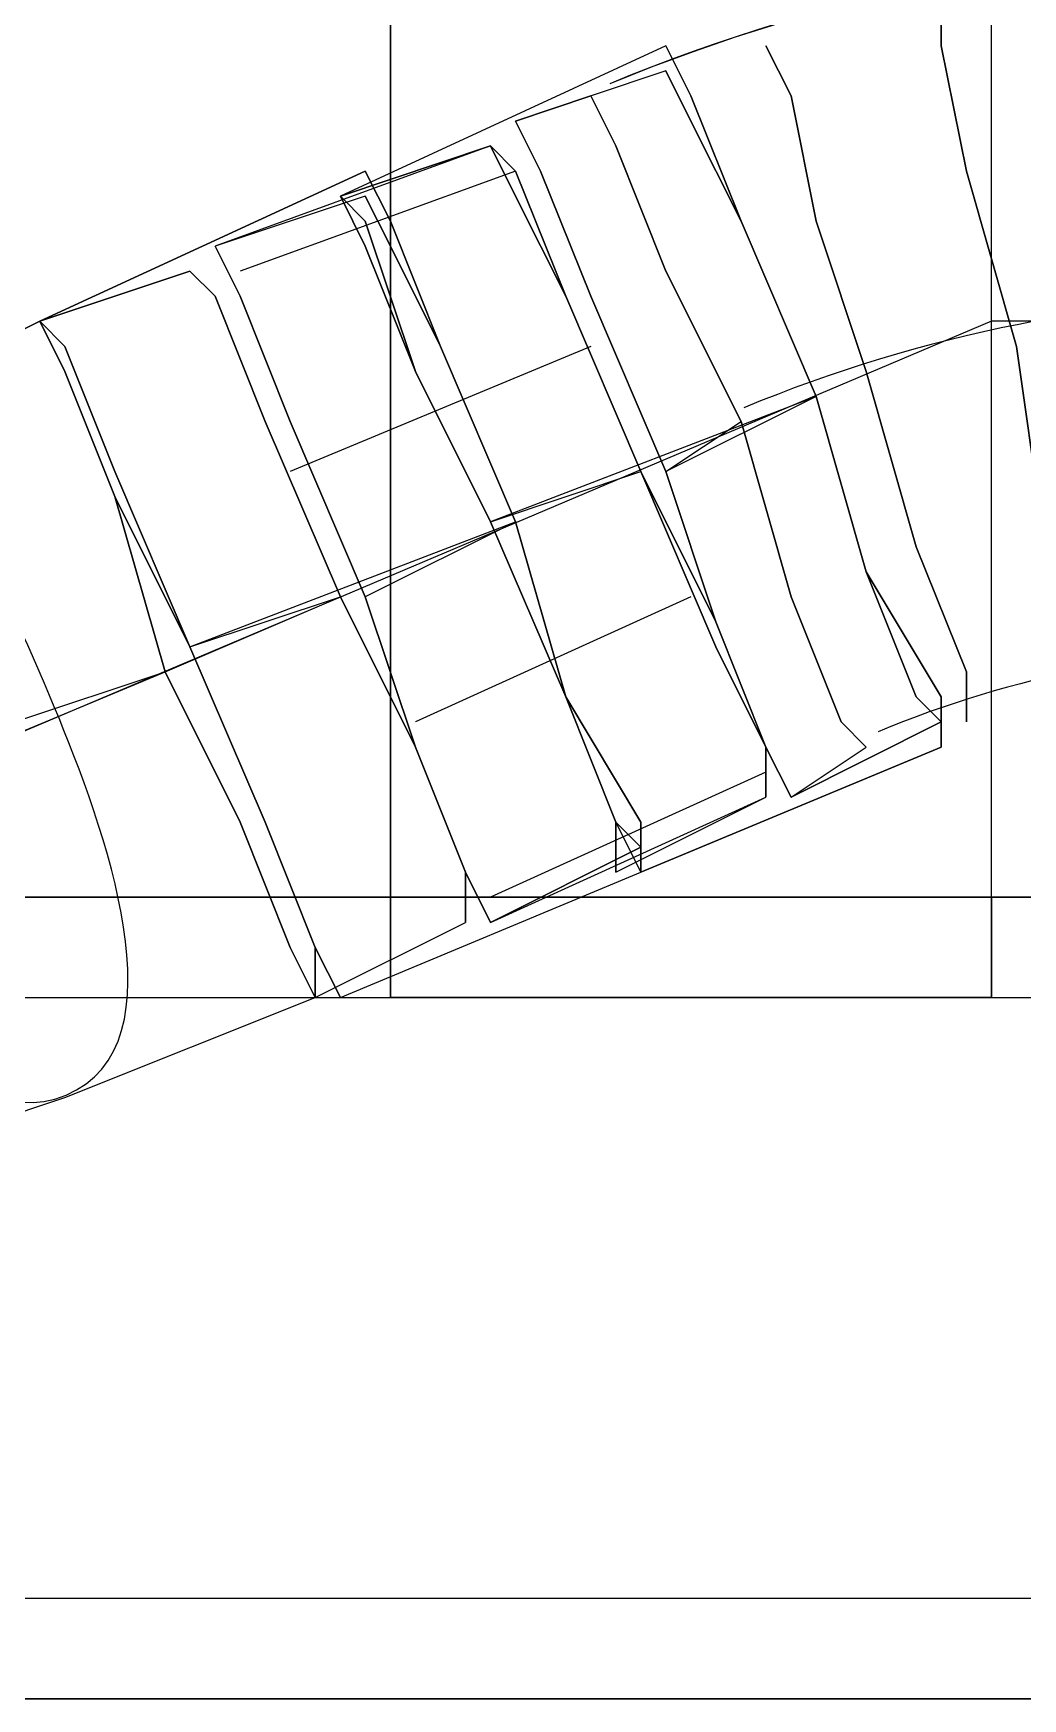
# Model space of a CAD drawing. Header units: metres. Extents: x 114 to 218, y 8 to 180.
# Drawn here: x 181.905 to 182.513, y 75.381 to 76.404 of the extents above; entities that cross this region are included whole.
import ezdxf

# ---------------------------------------------------------------- set-up
doc = ezdxf.new("R2010")
doc.units = ezdxf.units.M
doc.header["$MEASUREMENT"] = 0
for name, color, linetype in [('_Route', 7, 'Continuous'), ('A-2D-I-WALL', 7, 'Continuous'), ('A-3D-I-WALL', 7, 'Continuous'), ('PL-VA-Connector', 7, 'Continuous'), ('PL-VA-Fitting', 7, 'Continuous'), ('PL-VA-Pipe', 7, 'Continuous')]:
    doc.layers.add(name, color=color, linetype=linetype)

msp = doc.modelspace()

# ---------------------------------------------------------------- linework, layer by layer
at = {"layer": '_Route', "color": 4, "true_color": 0x00ffff}
msp.add_lwpolyline([(199.3061, 77.6572), (197.8756, 76.2267), (182.4939, 76.2267), (181.5863, 75.8421)], dxfattribs=at)
msp.add_lwpolyline([(199.3061, 77.6572), (197.8756, 76.2267), (182.4939, 76.2267), (181.5863, 75.8421)], dxfattribs=at)
at = {"layer": 'A-2D-I-WALL', "color": 9, "true_color": 0xbababa}
for points in [[(182.4939, 75.8114), (182.4939, 98.4379)], [(182.1247, 98.3148), (182.1247, 75.8729)], [(182.1247, 75.8729), (181.0326, 75.8729)], [(182.1247, 75.8729), (182.1247, 75.8114)], [(182.4939, 75.8729), (182.5554, 75.8729)], [(183.5398, 75.4422), (174.4031, 75.4422), (174.4031, 75.8114), (188.8004, 75.8114)], [(174.3416, 75.3807), (183.4783, 75.3807)]]:
    msp.add_lwpolyline(points, dxfattribs=at)
at = {"layer": 'A-3D-I-WALL', "color": 42, "true_color": 0xdda500}
for points in [[(182.1247, 98.3148), (182.1247, 75.8729), (182.1247, 75.8114), (182.4939, 75.8114), (182.4939, 75.8729), (182.4939, 85.7326), (182.4939, 86.1018), (182.4939, 89.7934), (182.4939, 90.3932), (182.4939, 94.0541), (182.4939, 94.654), (182.4939, 98.3148), (182.4939, 98.3764), (182.4939, 98.4379), (182.1247, 98.4379), (182.1247, 98.3764), (182.1247, 98.3148)], [(182.1247, 98.3148), (182.1247, 75.8729), (182.5554, 75.8729), (182.5554, 85.6711), (182.5554, 86.1633), (182.5554, 89.7318), (182.5554, 90.4548), (182.5554, 93.9926), (182.5554, 94.7155), (182.5554, 98.3148), (182.1247, 98.3148), (182.5554, 98.3148), (182.5554, 94.7155), (182.5554, 93.9926), (182.5554, 90.4548), (182.5554, 89.7318), (182.5554, 86.1633), (182.5554, 85.6711), (182.5554, 75.8729), (182.1247, 75.8729), (182.1247, 98.3148)], [(182.4939, 75.8729), (182.5554, 75.8729), (182.5554, 85.6711), (182.5554, 85.7326), (182.4939, 85.7326)], [(188.8619, 75.3807), (188.8619, 75.8729), (182.5554, 75.8729), (182.1247, 75.8729), (181.0326, 75.8729), (180.6019, 75.8729), (174.3416, 75.8729), (174.3416, 75.3807), (174.3416, 75.4422), (174.3416, 75.8114), (174.3416, 75.8729), (180.6019, 75.8729), (181.0326, 75.8729), (182.1247, 75.8729), (182.5554, 75.8729), (188.8619, 75.8729), (188.8619, 75.8114), (188.8619, 75.4422), (188.8619, 75.3807)], [(181.0326, 75.8729), (181.0326, 75.8114), (182.1247, 75.8114), (182.1247, 75.8729), (181.0326, 75.8729)], [(182.1247, 75.8729), (182.1247, 75.8729)], [(182.1247, 75.8729), (182.1247, 75.8729)], [(182.1247, 75.8729), (182.1247, 75.8729)], [(182.1247, 75.8729), (182.1247, 75.8729)], [(182.1247, 75.8729), (182.1247, 75.8729)], [(182.4939, 75.8729), (182.4939, 75.8114), (188.8004, 75.8114), (188.8619, 75.8114), (188.8619, 75.8729), (182.5554, 75.8729), (182.4939, 75.8729)], [(182.4939, 75.8729), (182.4939, 75.8729)], [(182.4939, 75.8729), (182.4939, 75.8729)], [(183.5398, 75.4422), (174.4031, 75.4422), (174.4031, 75.8114), (174.3416, 75.8114), (174.3416, 75.4422), (174.3416, 75.3807), (183.4783, 75.3807), (183.5398, 75.3807), (183.5398, 75.4422)], [(182.4939, 75.8114), (182.1247, 75.8114)], [(182.1247, 75.8114), (182.1247, 75.8114)], [(182.1247, 75.8114), (182.1247, 75.8114)], [(182.4939, 75.8114), (182.4939, 75.8114)], [(182.4939, 75.8114), (182.4939, 75.8114)], [(174.3416, 75.3807), (183.4783, 75.3807), (183.9705, 75.3807), (188.8619, 75.3807), (183.9705, 75.3807), (183.4783, 75.3807), (174.3416, 75.3807)]]:
    msp.add_lwpolyline(points, dxfattribs=at)
at = {"layer": 'PL-VA-Connector', "color": 171, "true_color": 0x7f7fff}
for points in [[(182.2939, 76.3959), (182.094, 76.3036)], [(182.2939, 76.3959), (182.094, 76.3036)], [(182.2939, 76.3959), (182.094, 76.3036)], [(182.2939, 76.3959), (182.094, 76.3036)], [(182.4631, 75.9652), (182.4631, 75.996), (182.417, 76.0729), (182.3862, 76.1805), (182.3401, 76.2882), (182.3093, 76.3651), (182.2939, 76.3959), (182.3093, 76.3651), (182.3401, 76.2882), (182.3862, 76.1805), (182.417, 76.0729), (182.4631, 75.996), (182.4631, 75.9652)], [(182.4631, 75.9652), (182.4631, 75.996), (182.417, 76.0729), (182.3862, 76.1805), (182.3401, 76.2882), (182.3093, 76.3651), (182.2939, 76.3959), (182.3093, 76.3651), (182.3401, 76.2882), (182.3862, 76.1805), (182.417, 76.0729), (182.4631, 75.996), (182.4631, 75.9652)], [(182.2939, 76.3805), (182.2016, 76.3497)], [(182.2939, 76.3805), (182.2016, 76.3497)], [(182.2939, 76.3805), (182.2016, 76.3497)], [(182.2939, 76.3805), (182.2016, 76.3497)], [(182.4631, 75.9806), (182.4477, 75.996), (182.417, 76.0729), (182.3862, 76.1805), (182.3401, 76.2882), (182.3093, 76.3497), (182.2939, 76.3805), (182.3093, 76.3497), (182.3401, 76.2882), (182.3862, 76.1805), (182.417, 76.0729), (182.4477, 75.996), (182.4631, 75.9806)], [(182.4631, 75.9806), (182.4477, 75.996), (182.417, 76.0729), (182.3862, 76.1805), (182.3401, 76.2882), (182.3093, 76.3497), (182.2939, 76.3805), (182.3093, 76.3497), (182.3401, 76.2882), (182.3862, 76.1805), (182.417, 76.0729), (182.4477, 75.996), (182.4631, 75.9806)], [(182.2016, 76.3497), (182.217, 76.319), (182.2478, 76.2421), (182.2939, 76.1344), (182.3247, 76.0421), (182.3554, 75.9652), (182.3708, 75.9344), (182.3554, 75.9652), (182.3247, 76.0421), (182.2939, 76.1344), (182.2478, 76.2421), (182.217, 76.319), (182.2016, 76.3497)], [(182.2016, 76.3497), (182.217, 76.319), (182.2478, 76.2421), (182.2939, 76.1344), (182.3247, 76.0421), (182.3554, 75.9652), (182.3708, 75.9344), (182.3554, 75.9652), (182.3247, 76.0421), (182.2939, 76.1344), (182.2478, 76.2421), (182.217, 76.319), (182.2016, 76.3497)], [(182.094, 76.3036), (182.1862, 76.3344)], [(182.1862, 76.3344), (182.094, 76.3036)], [(182.094, 76.3036), (182.1862, 76.3344)], [(182.1862, 76.3344), (182.094, 76.3036)], [(182.3554, 75.9344), (182.3554, 75.9652), (182.3247, 76.0267), (182.2785, 76.1344), (182.2324, 76.2421), (182.2016, 76.319), (182.1862, 76.3344), (182.2016, 76.319), (182.2324, 76.2421), (182.2785, 76.1344), (182.3247, 76.0267), (182.3554, 75.9652), (182.3554, 75.9344)], [(182.1862, 76.3344), (182.1862, 76.3344)], [(182.3554, 75.9344), (182.3554, 75.9652), (182.3247, 76.0267), (182.2785, 76.1344), (182.2324, 76.2421), (182.2016, 76.319), (182.1862, 76.3344), (182.2016, 76.319), (182.2324, 76.2421), (182.2785, 76.1344), (182.3247, 76.0267), (182.3554, 75.9652), (182.3554, 75.9344)], [(182.1862, 76.3344), (182.1862, 76.3344)], [(181.9094, 76.2267), (182.1093, 76.319)], [(182.1093, 76.319), (181.9094, 76.2267)], [(181.9094, 76.2267), (182.1093, 76.319)], [(182.1093, 76.319), (181.9094, 76.2267)], [(182.2785, 75.8883), (182.2785, 75.9191), (182.2324, 75.996), (182.2016, 76.1036), (182.1555, 76.2113), (182.1247, 76.2882), (182.1093, 76.319), (182.1247, 76.2882), (182.1555, 76.2113), (182.2016, 76.1036), (182.2324, 75.996), (182.2785, 75.9191), (182.2785, 75.8883)], [(182.2785, 75.8883), (182.2785, 75.9191), (182.2324, 75.996), (182.2016, 76.1036), (182.1555, 76.2113), (182.1247, 76.2882), (182.1093, 76.319), (182.1247, 76.2882), (182.1555, 76.2113), (182.2016, 76.1036), (182.2324, 75.996), (182.2785, 75.9191), (182.2785, 75.8883)], [(182.1093, 76.3036), (182.017, 76.2728)], [(182.1093, 76.3036), (182.017, 76.2728)], [(182.1093, 76.3036), (182.017, 76.2728)], [(182.1093, 76.3036), (182.017, 76.2728)], [(182.094, 76.3036), (182.1093, 76.2728), (182.1401, 76.1959), (182.1862, 76.1036), (182.2324, 75.996), (182.2632, 75.9191), (182.2632, 75.8883), (182.2632, 75.9191), (182.2324, 75.996), (182.1862, 76.1036), (182.1401, 76.1959), (182.1093, 76.2728), (182.094, 76.3036), (182.1093, 76.2882), (182.1401, 76.1959), (182.1862, 76.1036), (182.2324, 75.996), (182.2632, 75.9191), (182.2785, 75.8883), (182.2632, 75.9191), (182.2324, 75.996), (182.1862, 76.1036), (182.1401, 76.1959), (182.1093, 76.2882), (182.094, 76.3036)], [(182.094, 76.3036), (182.094, 76.3036)], [(182.094, 76.3036), (182.1093, 76.2728), (182.1401, 76.1959), (182.1862, 76.1036), (182.2324, 75.996), (182.2632, 75.9191), (182.2632, 75.8883), (182.2632, 75.9191), (182.2324, 75.996), (182.1862, 76.1036), (182.1401, 76.1959), (182.1093, 76.2728), (182.094, 76.3036), (182.1093, 76.2882), (182.1401, 76.1959), (182.1862, 76.1036), (182.2324, 75.996), (182.2632, 75.9191), (182.2785, 75.8883), (182.2632, 75.9191), (182.2324, 75.996), (182.1862, 76.1036), (182.1401, 76.1959), (182.1093, 76.2882), (182.094, 76.3036)], [(182.094, 76.3036), (182.094, 76.3036)], [(182.2785, 75.9037), (182.2632, 75.9191), (182.2324, 75.996), (182.2016, 76.1036), (182.1555, 76.2113), (182.1247, 76.2728), (182.1093, 76.3036), (182.1247, 76.2728), (182.1555, 76.2113), (182.2016, 76.1036), (182.2324, 75.996), (182.2632, 75.9191), (182.2785, 75.9037)], [(182.2785, 75.9037), (182.2632, 75.9191), (182.2324, 75.996), (182.2016, 76.1036), (182.1555, 76.2113), (182.1247, 76.2728), (182.1093, 76.3036), (182.1247, 76.2728), (182.1555, 76.2113), (182.2016, 76.1036), (182.2324, 75.996), (182.2632, 75.9191), (182.2785, 75.9037)], [(182.017, 76.2728), (182.0324, 76.2421), (182.0632, 76.1652), (182.1093, 76.0575), (182.1401, 75.9652), (182.1709, 75.8883), (182.1862, 75.8575), (182.1709, 75.8883), (182.1401, 75.9652), (182.1093, 76.0575), (182.0632, 76.1652), (182.0324, 76.2421), (182.017, 76.2728)], [(182.017, 76.2728), (182.0324, 76.2421), (182.0632, 76.1652), (182.1093, 76.0575), (182.1401, 75.9652), (182.1709, 75.8883), (182.1862, 75.8575), (182.1709, 75.8883), (182.1401, 75.9652), (182.1093, 76.0575), (182.0632, 76.1652), (182.0324, 76.2421), (182.017, 76.2728)], [(181.9094, 76.2267), (182.0016, 76.2575)], [(182.0016, 76.2575), (181.9094, 76.2267)], [(181.9094, 76.2267), (182.0016, 76.2575)], [(182.0016, 76.2575), (181.9094, 76.2267)], [(182.1709, 75.8575), (182.1709, 75.8883), (182.1401, 75.9652), (182.094, 76.0575), (182.0478, 76.1652), (182.017, 76.2421), (182.0016, 76.2575), (182.017, 76.2421), (182.0478, 76.1652), (182.094, 76.0575), (182.1401, 75.9652), (182.1709, 75.8883), (182.1709, 75.8575)], [(182.0016, 76.2575), (182.0016, 76.2575)], [(182.1709, 75.8575), (182.1709, 75.8883), (182.1401, 75.9652), (182.094, 76.0575), (182.0478, 76.1652), (182.017, 76.2421), (182.0016, 76.2575), (182.017, 76.2421), (182.0478, 76.1652), (182.094, 76.0575), (182.1401, 75.9652), (182.1709, 75.8883), (182.1709, 75.8575)], [(182.0016, 76.2575), (182.0016, 76.2575)], [(181.9094, 76.2267), (181.9247, 76.1959), (181.9555, 76.119), (182.0016, 76.0267), (182.0478, 75.9191), (182.0786, 75.8421), (182.0786, 75.8114), (182.0786, 75.8421), (182.0478, 75.9191), (182.0016, 76.0267), (181.9555, 76.119), (181.9247, 76.1959), (181.9094, 76.2267), (181.9247, 76.2113), (181.9555, 76.1344), (182.0016, 76.0267), (182.0478, 75.9191), (182.0786, 75.8421), (182.094, 75.8114), (182.0786, 75.8421), (182.0478, 75.9191), (182.0016, 76.0267), (181.9555, 76.1344), (181.9247, 76.2113), (181.9094, 76.2267)], [(181.9094, 76.2267), (181.9094, 76.2267)], [(181.9094, 76.2267), (181.9247, 76.1959), (181.9555, 76.119), (182.0016, 76.0267), (182.0478, 75.9191), (182.0786, 75.8421), (182.0786, 75.8114), (182.0786, 75.8421), (182.0478, 75.9191), (182.0016, 76.0267), (181.9555, 76.119), (181.9247, 76.1959), (181.9094, 76.2267), (181.9247, 76.2113), (181.9555, 76.1344), (182.0016, 76.0267), (182.0478, 75.9191), (182.0786, 75.8421), (182.094, 75.8114), (182.0786, 75.8421), (182.0478, 75.9191), (182.0016, 76.0267), (181.9555, 76.1344), (181.9247, 76.2113), (181.9094, 76.2267)], [(181.9094, 76.2267), (181.9094, 76.2267)], [(182.3862, 76.1805), (182.1862, 76.1036)], [(182.3862, 76.1805), (182.1862, 76.1036)], [(182.3862, 76.1805), (182.1862, 76.1036)], [(182.3862, 76.1805), (182.1862, 76.1036)], [(182.3862, 76.1805), (182.2939, 76.1344)], [(182.3862, 76.1805), (182.2939, 76.1344)], [(182.3862, 76.1805), (182.2939, 76.1344)], [(182.3862, 76.1805), (182.2939, 76.1344)], [(182.1862, 76.1036), (182.2785, 76.1344)], [(182.1862, 76.1036), (182.2785, 76.1344)], [(182.1862, 76.1036), (182.2785, 76.1344)], [(182.1862, 76.1036), (182.2785, 76.1344)], [(182.0016, 76.0267), (182.2016, 76.1036)], [(182.0016, 76.0267), (182.2016, 76.1036)], [(182.0016, 76.0267), (182.2016, 76.1036)], [(182.0016, 76.0267), (182.2016, 76.1036)], [(182.2016, 76.1036), (182.1093, 76.0575)], [(182.2016, 76.1036), (182.1093, 76.0575)], [(182.2016, 76.1036), (182.1093, 76.0575)], [(182.2016, 76.1036), (182.1093, 76.0575)], [(182.0016, 76.0267), (182.094, 76.0575)], [(182.0016, 76.0267), (182.094, 76.0575)], [(182.0016, 76.0267), (182.094, 76.0575)], [(182.0016, 76.0267), (182.094, 76.0575)], [(182.4631, 75.9806), (182.3708, 75.9344)], [(182.3708, 75.9344), (182.4631, 75.9806)], [(182.4631, 75.9806), (182.3708, 75.9344)], [(182.3708, 75.9344), (182.4631, 75.9806)], [(182.4631, 75.9806), (182.4631, 75.9806)], [(182.4631, 75.9806), (182.4631, 75.9806)], [(182.4631, 75.9652), (182.2785, 75.8883)], [(182.2785, 75.8883), (182.4631, 75.9652)], [(182.4631, 75.9652), (182.2785, 75.8883)], [(182.2785, 75.8883), (182.4631, 75.9652)], [(182.4631, 75.9652), (182.4631, 75.9652)], [(182.4631, 75.9652), (182.4631, 75.9652)], [(182.2632, 75.8883), (182.3554, 75.9344)], [(182.2632, 75.8883), (182.3554, 75.9344)], [(182.2632, 75.8883), (182.3554, 75.9344)], [(182.2632, 75.8883), (182.3554, 75.9344)], [(182.3708, 75.9344), (182.3708, 75.9344)], [(182.3708, 75.9344), (182.3708, 75.9344)], [(182.2785, 75.9037), (182.1862, 75.8575)], [(182.1862, 75.8575), (182.2785, 75.9037)], [(182.2785, 75.9037), (182.1862, 75.8575)], [(182.1862, 75.8575), (182.2785, 75.9037)], [(182.2785, 75.9037), (182.2785, 75.9037)], [(182.2785, 75.9037), (182.2785, 75.9037)], [(182.094, 75.8114), (182.2785, 75.8883)], [(182.094, 75.8114), (182.2785, 75.8883)], [(182.094, 75.8114), (182.2785, 75.8883)], [(182.094, 75.8114), (182.2785, 75.8883)], [(182.2785, 75.8883), (182.2785, 75.8883)], [(182.2785, 75.8883), (182.2785, 75.8883)], [(182.0786, 75.8114), (182.1709, 75.8575)], [(182.0786, 75.8114), (182.1709, 75.8575)], [(182.0786, 75.8114), (182.1709, 75.8575)], [(182.0786, 75.8114), (182.1709, 75.8575)], [(182.1862, 75.8575), (182.1862, 75.8575)], [(182.1862, 75.8575), (182.1862, 75.8575)]]:
    msp.add_lwpolyline(points, dxfattribs=at)
at = {"layer": 'PL-VA-Fitting', "color": 171, "true_color": 0x7f7fff}
for points in [[(182.4631, 76.4267), (182.4631, 76.3959), (182.4785, 76.319), (182.5093, 76.2113), (182.5246, 76.1036), (182.54, 76.0267), (182.54, 75.996), (182.54, 76.0267), (182.5246, 76.1036), (182.5093, 76.2113), (182.4785, 76.319), (182.4631, 76.3959), (182.4631, 76.4267)], [(182.4631, 76.4267), (182.4631, 76.3959), (182.4785, 76.319), (182.5093, 76.2113), (182.5246, 76.1036), (182.54, 76.0267), (182.54, 75.996), (182.54, 76.0267), (182.5246, 76.1036), (182.5093, 76.2113), (182.4785, 76.319), (182.4631, 76.3959), (182.4631, 76.4267)], [(182.3554, 76.3959), (182.3708, 76.3651), (182.3862, 76.2882), (182.417, 76.1959), (182.4477, 76.0882), (182.4785, 76.0113), (182.4785, 75.9806), (182.4785, 76.0113), (182.4477, 76.0882), (182.417, 76.1959), (182.3862, 76.2882), (182.3708, 76.3651), (182.3554, 76.3959)], [(182.3554, 76.3959), (182.3708, 76.3651), (182.3862, 76.2882), (182.417, 76.1959), (182.4477, 76.0882), (182.4785, 76.0113), (182.4785, 75.9806), (182.4785, 76.0113), (182.4477, 76.0882), (182.417, 76.1959), (182.3862, 76.2882), (182.3708, 76.3651), (182.3554, 76.3959)], [(182.2016, 76.3497), (182.2478, 76.3651)], [(182.2478, 76.3651), (182.2016, 76.3497)], [(182.2016, 76.3497), (182.2478, 76.3651)], [(182.2478, 76.3651), (182.2016, 76.3497)], [(182.417, 75.9652), (182.4016, 75.9806), (182.3708, 76.0575), (182.3401, 76.1652), (182.2939, 76.2575), (182.2632, 76.3344), (182.2478, 76.3651), (182.2632, 76.3344), (182.2939, 76.2575), (182.3401, 76.1652), (182.3708, 76.0575), (182.4016, 75.9806), (182.417, 75.9652)], [(182.417, 75.9652), (182.4016, 75.9806), (182.3708, 76.0575), (182.3401, 76.1652), (182.2939, 76.2575), (182.2632, 76.3344), (182.2478, 76.3651), (182.2632, 76.3344), (182.2939, 76.2575), (182.3401, 76.1652), (182.3708, 76.0575), (182.4016, 75.9806), (182.417, 75.9652)], [(182.2016, 76.3497), (182.217, 76.319), (182.2478, 76.2421), (182.2939, 76.1344), (182.3247, 76.0421), (182.3554, 75.9652), (182.3708, 75.9344), (182.3554, 75.9652), (182.3247, 76.0421), (182.2939, 76.1344), (182.2478, 76.2421), (182.217, 76.319), (182.2016, 76.3497)], [(182.2016, 76.3497), (182.217, 76.319), (182.2478, 76.2421), (182.2939, 76.1344), (182.3247, 76.0421), (182.3554, 75.9652), (182.3708, 75.9344), (182.3554, 75.9652), (182.3247, 76.0421), (182.2939, 76.1344), (182.2478, 76.2421), (182.217, 76.319), (182.2016, 76.3497)], [(181.9094, 76.2267), (182.0016, 76.2575)], [(182.0016, 76.2575), (181.9094, 76.2267)], [(181.9094, 76.2267), (182.0016, 76.2575)], [(182.0016, 76.2575), (181.9094, 76.2267)], [(182.1709, 75.8575), (182.1709, 75.8883), (182.1401, 75.9652), (182.094, 76.0575), (182.0478, 76.1652), (182.017, 76.2421), (182.0016, 76.2575), (182.017, 76.2421), (182.0478, 76.1652), (182.094, 76.0575), (182.1401, 75.9652), (182.1709, 75.8883), (182.1709, 75.8575)], [(182.1709, 75.8575), (182.1709, 75.8883), (182.1401, 75.9652), (182.094, 76.0575), (182.0478, 76.1652), (182.017, 76.2421), (182.0016, 76.2575), (182.017, 76.2421), (182.0478, 76.1652), (182.094, 76.0575), (182.1401, 75.9652), (182.1709, 75.8883), (182.1709, 75.8575)], [(181.4941, 76.0575), (181.5248, 76.0575), (181.6171, 76.1036), (181.7556, 76.1498), (181.9094, 76.2267)], [(181.9094, 76.2267), (181.7556, 76.1498), (181.6171, 76.1036), (181.5248, 76.0575), (181.4941, 76.0575)], [(181.4941, 76.0575), (181.5248, 76.0575), (181.6171, 76.1036), (181.7556, 76.1498), (181.9094, 76.2267)], [(181.9094, 76.2267), (181.7556, 76.1498), (181.6171, 76.1036), (181.5248, 76.0575), (181.4941, 76.0575)], [(182.0786, 75.8114), (182.0632, 75.8421), (182.0324, 75.9191), (181.9863, 76.0113), (181.9555, 76.119), (181.9247, 76.1959), (181.9094, 76.2267), (181.9247, 76.1959), (181.9555, 76.119), (181.9863, 76.0113), (182.0324, 75.9191), (182.0632, 75.8421), (182.0786, 75.8114)], [(181.9094, 76.2267), (181.9247, 76.1959), (181.9555, 76.119), (181.9863, 76.0113), (182.0324, 75.9191), (182.0632, 75.8421), (182.0786, 75.8114), (182.0632, 75.8421), (182.0324, 75.9191), (181.9863, 76.0113), (181.9555, 76.119), (181.9247, 76.1959), (181.9094, 76.2267)], [(182.0786, 75.8114), (182.0632, 75.8421), (182.0324, 75.9191), (181.9863, 76.0113), (181.9555, 76.119), (181.9247, 76.1959), (181.9094, 76.2267), (181.9247, 76.1959), (181.9555, 76.119), (181.9863, 76.0113), (182.0324, 75.9191), (182.0632, 75.8421), (182.0786, 75.8114)], [(181.9094, 76.2267), (181.9247, 76.1959), (181.9555, 76.119), (181.9863, 76.0113), (182.0324, 75.9191), (182.0632, 75.8421), (182.0786, 75.8114), (182.0632, 75.8421), (182.0324, 75.9191), (181.9863, 76.0113), (181.9555, 76.119), (181.9247, 76.1959), (181.9094, 76.2267)], [(182.4939, 76.2267), (182.4939, 76.2267)], [(182.4939, 76.2267), (182.4939, 76.2267)], [(182.2939, 76.1344), (182.3401, 76.1652)], [(182.2939, 76.1344), (182.3401, 76.1652)], [(182.2939, 76.1344), (182.3401, 76.1652)], [(182.2939, 76.1344), (182.3401, 76.1652)], [(181.9863, 76.0113), (182.094, 76.0575)], [(181.9863, 76.0113), (182.094, 76.0575)], [(181.9863, 76.0113), (182.094, 76.0575)], [(181.9863, 76.0113), (182.094, 76.0575)], [(182.094, 76.0575), (182.094, 76.0575)], [(182.094, 76.0575), (182.094, 76.0575)], [(181.3864, 75.7652), (181.4172, 75.7806), (181.4941, 75.8114), (181.6325, 75.8729), (181.8017, 75.9344), (181.9863, 76.0113)], [(181.3864, 75.7652), (181.4172, 75.7806), (181.4941, 75.8114), (181.6325, 75.8729), (181.8017, 75.9344), (181.9863, 76.0113)], [(181.7863, 75.9344), (181.8171, 75.9498), (181.894, 75.9806), (181.9863, 76.0113)], [(181.7863, 75.9344), (181.8171, 75.9498), (181.894, 75.9806), (181.9863, 76.0113)], [(181.9863, 76.0113), (181.9863, 76.0113)], [(181.9863, 76.0113), (181.9863, 76.0113)], [(182.3708, 75.9344), (182.417, 75.9652)], [(182.3708, 75.9344), (182.417, 75.9652)], [(182.3708, 75.9344), (182.417, 75.9652)], [(182.3708, 75.9344), (182.417, 75.9652)], [(182.417, 75.9652), (182.417, 75.9652)], [(182.417, 75.9652), (182.417, 75.9652)], [(182.3708, 75.9344), (182.3708, 75.9344)], [(182.3708, 75.9344), (182.3708, 75.9344)], [(182.0786, 75.8114), (182.1709, 75.8575)], [(182.0786, 75.8114), (182.1709, 75.8575)], [(182.0786, 75.8114), (182.1709, 75.8575)], [(182.0786, 75.8114), (182.1709, 75.8575)], [(181.6633, 75.6422), (181.694, 75.6576), (181.7863, 75.7037), (181.9247, 75.7499), (182.0786, 75.8114)], [(181.6633, 75.6422), (181.694, 75.6576), (181.7863, 75.7037), (181.9247, 75.7499), (182.0786, 75.8114)], [(181.6633, 75.6422), (181.694, 75.6576), (181.7863, 75.7037), (181.9247, 75.7499), (182.0786, 75.8114)], [(181.6633, 75.6422), (181.694, 75.6576), (181.7863, 75.7037), (181.9247, 75.7499), (182.0786, 75.8114)]]:
    msp.add_lwpolyline(points, dxfattribs=at)
for centre, radius, start, end in [((182.6862, 75.3422), 1.1153, 90, 112.4982), ((182.6862, 75.342), 1.1154, 90, 112.4954), ((182.6862, 75.3422), 1.1153, 90, 112.4982), ((182.6862, 75.342), 1.1154, 90, 112.4954), ((182.6862, 75.3423), 0.8998, 90, 112.5015), ((182.6862, 75.3423), 0.8998, 90, 112.5015), ((182.6862, 75.3423), 0.8998, 90, 112.5015), ((182.6862, 75.3423), 0.8998, 90, 112.5015), ((182.6861, 75.3425), 0.6842, 89.9951, 112.5031), ((182.6861, 75.3425), 0.6842, 89.9951, 112.5031), ((182.6861, 75.3425), 0.6842, 89.9951, 112.5031), ((182.6861, 75.3425), 0.6842, 89.9951, 112.5031)]:
    msp.add_arc(centre, radius, start, end, dxfattribs=at)
for points, start_tangent, end_tangent in [([(181.9183, 75.9899), (181.7548, 76.1636)], (-0.38264, 0.923898), (-0.9238, -0.382876)), ([(181.9183, 75.9899), (181.7548, 76.1636)], (-0.38264, 0.923898), (-0.9238, -0.382876)), ([(181.9255, 75.7514), (181.9183, 75.9899)], (0.923915, 0.382597), (-0.382662, 0.923888)), ([(181.9255, 75.7514), (181.9183, 75.9899)], (0.923915, 0.382597), (-0.382662, 0.923888)), ([(181.762, 75.9251), (181.9255, 75.7514)], (0.382556, -0.923932), (0.923905, 0.382621)), ([(181.762, 75.9251), (181.9255, 75.7514)], (0.382556, -0.923932), (0.923905, 0.382621))]:
    msp.add_spline(points, degree=3, dxfattribs=dict(at, start_tangent=start_tangent, end_tangent=end_tangent))
at = {"layer": 'PL-VA-Pipe', "color": 171, "true_color": 0x7f7fff}
for points in [[(182.1862, 76.3344), (182.017, 76.2728)], [(182.1862, 76.3344), (182.017, 76.2728)], [(182.3554, 75.9344), (182.3554, 75.9652), (182.3247, 76.0421), (182.2785, 76.1344), (182.2324, 76.2421), (182.2016, 76.3036), (182.1862, 76.3344), (182.2016, 76.3036), (182.2324, 76.2421), (182.2785, 76.1344), (182.3247, 76.0421), (182.3554, 75.9652), (182.3554, 75.9344)], [(182.3554, 75.9344), (182.3554, 75.9652), (182.3247, 76.0421), (182.2785, 76.1344), (182.2324, 76.2421), (182.2016, 76.3036), (182.1862, 76.3344), (182.2016, 76.3036), (182.2324, 76.2421), (182.2785, 76.1344), (182.3247, 76.0421), (182.3554, 75.9652), (182.3554, 75.9344)], [(182.2016, 76.319), (182.0324, 76.2575)], [(182.2016, 76.319), (182.0324, 76.2575)], [(182.017, 76.2728), (182.0324, 76.2421), (182.0632, 76.1652), (182.1093, 76.0575), (182.1401, 75.9652), (182.1709, 75.8883), (182.1862, 75.8575), (182.1709, 75.8883), (182.1401, 75.9652), (182.1093, 76.0575), (182.0632, 76.1652), (182.0324, 76.2421), (182.017, 76.2728)], [(182.017, 76.2728), (182.0324, 76.2421), (182.0632, 76.1652), (182.1093, 76.0575), (182.1401, 75.9652), (182.1709, 75.8883), (182.1862, 75.8575), (182.1709, 75.8883), (182.1401, 75.9652), (182.1093, 76.0575), (182.0632, 76.1652), (182.0324, 76.2421), (182.017, 76.2728)], [(182.2478, 76.2113), (182.0632, 76.1344)], [(182.2478, 76.2113), (182.0632, 76.1344)], [(182.3093, 76.0575), (182.1401, 75.9806)], [(182.3093, 76.0575), (182.1401, 75.9806)], [(182.3093, 76.0575), (182.3093, 76.0575)], [(182.3093, 76.0575), (182.3093, 76.0575)], [(182.1401, 75.9806), (182.1401, 75.9806)], [(182.1401, 75.9806), (182.1401, 75.9806)], [(182.3554, 75.9498), (182.1862, 75.8729)], [(182.3554, 75.9498), (182.1862, 75.8729)], [(182.1862, 75.8575), (182.3554, 75.9344)], [(182.1862, 75.8575), (182.3554, 75.9344)]]:
    msp.add_lwpolyline(points, dxfattribs=at)

doc.saveas('drawing.dxf')
